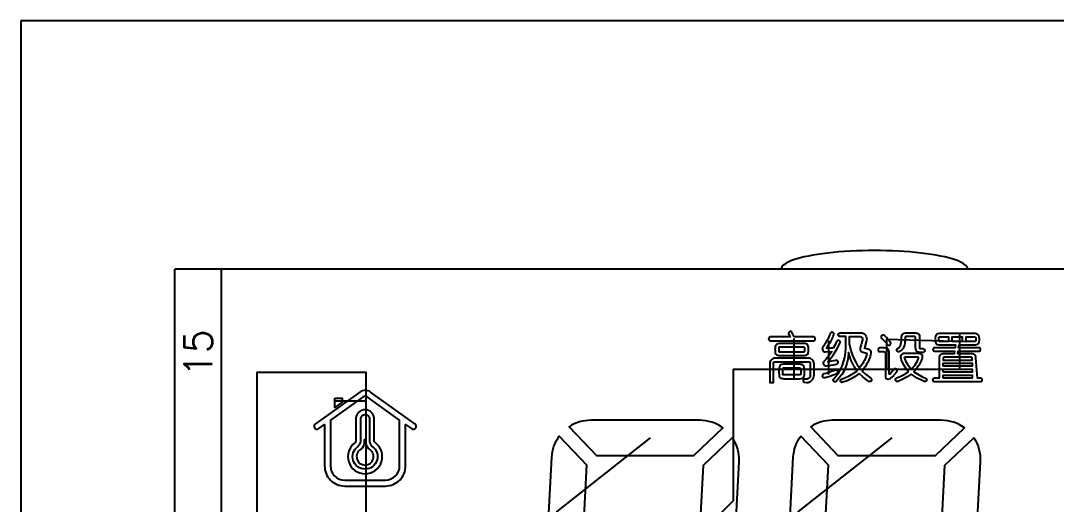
# Model space of a CAD drawing. Header units: millimetres. Extents: x -41 to 727, y -91 to 104.
# Drawn here: x 244 to 299.5, y 4.5 to 30.4 of the extents above; entities that cross this region are included whole.
import ezdxf
from ezdxf.enums import TextEntityAlignment as Align

# ---------------------------------------------------------------- set-up
doc = ezdxf.new("R2010")
doc.units = ezdxf.units.MM
doc.header["$LTSCALE"] = 3
doc.header["$MEASUREMENT"] = 0
doc.layers.add('SEG', color=3, linetype='Continuous')
doc.styles.add('ROMANS', font='romans.shx')

msp = doc.modelspace()

# ---------------------------------------------------------------- linework, layer by layer
for p, q in [((327.28, 17.084), (252.28, 17.084)), ((252.28, -42.116), (252.28, 17.084)), ((254.78, -42.116), (254.78, 17.084))]:
    msp.add_line(p, q)
for points in [[(244.022, 30.392), (244.022, -91.038), (421.695, -91.038), (421.695, 30.392)], [(293.949, 13.208), (293.949, 13.46), (294.487, 13.46), (294.487, 13.208)], [(293.464, 11.893), (293.464, 12.047), (295.02, 12.047), (295.02, 11.893)], [(293.464, 11.576), (293.464, 11.731), (295.02, 11.731), (295.02, 11.576)], [(293.464, 11.249), (293.464, 11.414), (295.02, 11.414), (295.02, 11.249)], [(260.855, 10.17), (261.254, 10.17), (261.254, 9.968), (260.855, 9.683)]]:
    msp.add_lwpolyline(points, close=True)
for points in [[(285.468, 13.457), (285.458, 13.495), (285.348, 13.707, 0.441369), (285.234, 13.737), (285.218, 13.727, 0.387963), (285.184, 13.597), (285.257, 13.457), (284.205, 13.457, 0.414214), (284.105, 13.357), (284.105, 13.355, 0.414214), (284.205, 13.255), (286.51, 13.255, 0.414214), (286.61, 13.355), (286.61, 13.357, 0.414214), (286.51, 13.457)], [(287.57, 12.852), (287.205, 12.852), (287.24, 12.906), (287.308, 13.015, 0.060924), (287.602, 13.564, 1.069136), (287.398, 13.63, -0.064732), (287.199, 13.202, -0.014026), (287.017, 12.912, 0.631332), (287.156, 12.653), (287.493, 12.67), (287.33, 12.449), (287.177, 12.257), (287.08, 12.155, 0.742938), (287.201, 11.911), (287.321, 11.93), (287.57, 11.969), (287.748, 12.001, 1), (287.71, 12.205), (287.699, 12.203, -0.018672), (287.282, 12.132), (287.445, 12.324), (287.589, 12.526), (287.765, 12.81), (287.849, 12.958), (287.931, 13.13, 1), (287.752, 13.215), (287.685, 13.073)], [(288.081, 11.029, -1), (288.018, 11.205), (288.194, 11.268), (288.425, 11.374), (288.645, 11.499), (288.837, 11.633), (288.847, 11.642), (288.713, 11.834), (288.597, 12.046), (288.501, 12.276), (288.499, 12.285, -0.003521), (288.396, 12.622), (288.377, 12.362), (288.319, 12.113), (288.252, 11.882), (288.156, 11.662), (288.041, 11.46), (287.897, 11.259), (287.74, 11.084, -0.596036), (287.571, 11.121, -0.272912), (287.596, 11.217), (287.695, 11.316), (287.829, 11.489), (287.945, 11.681), (288.041, 11.892), (288.127, 12.122), (288.185, 12.353), (288.223, 12.612), (288.242, 12.881), (288.242, 13.476), (287.944, 13.476, -1), (287.946, 13.678), (289.039, 13.678, -0.498875), (289.355, 13.261), (289.243, 12.864, -0.006009), (289.355, 12.842), (289.414, 12.827), (289.443, 12.819), (289.471, 12.808, -0.305389), (289.588, 12.666, -0.128155), (289.519, 12.324), (289.423, 12.094, -0.045092), (289.116, 11.633), (289.308, 11.46), (289.581, 11.246, -0.415901), (289.607, 11.106, -0.404116), (289.47, 11.079), (289.356, 11.153), (289.154, 11.316), (288.962, 11.499), (288.751, 11.345), (288.53, 11.211), (288.309, 11.105)], [(288.809, 12.065), (288.703, 12.276), (288.607, 12.516), (288.521, 12.785), (288.434, 13.082), (288.434, 13.476), (289.01, 13.476, -0.522024), (289.136, 13.295), (289.079, 13.098, 0.045267), (289.016, 12.862), (289.013, 12.833), (289.013, 12.803, 0.354798), (289.107, 12.661, 0.001199), (289.353, 12.593, -0.375765), (289.367, 12.571, -0.018731), (289.348, 12.468, -0.113999), (288.975, 11.808), (288.914, 11.892)], [(290.594, 13.226), (290.421, 13.428), (290.325, 13.531, 1.002617), (290.168, 13.383), (290.335, 13.207), (290.478, 13.048, 0.97673), (290.632, 13.18)], [(292.372, 12.833, -0.995968), (292.373, 12.62), (292.372, 12.62, -0.016339), (292.242, 12.622), (292.206, 12.625), (292.171, 12.63), (292.137, 12.637, -0.27878), (292.013, 12.744, -0.05823), (291.994, 12.828), (291.986, 12.9), (291.986, 13.422, 0.433586), (291.936, 13.476), (291.47, 13.476, 0.41817), (291.42, 13.425, -0.008884), (291.42, 13.258), (291.417, 13.192), (291.41, 13.126, -0.18758), (291.224, 12.748, -0.016576), (291.142, 12.678, -1.116646), (291.021, 12.838, 0.18524), (291.2, 13.07, 0.067402), (291.223, 13.234), (291.224, 13.298, -0.024837), (291.228, 13.433), (291.233, 13.469), (291.239, 13.504), (291.248, 13.538, -0.300216), (291.379, 13.664, -0.027827), (291.477, 13.678), (291.929, 13.678), (292, 13.671), (292.036, 13.666), (292.069, 13.658, -0.324349), (292.188, 13.523, -0.050441), (292.197, 13.426), (292.197, 12.929, 0.012355), (292.208, 12.84, 0.034092)], [(293.254, 12.332), (293.253, 12.306), (293.253, 11.249), (292.985, 11.249, 1), (292.985, 11.067), (295.47, 11.067, 1), (295.471, 11.249), (295.305, 11.249), (295.221, 12.317, 0.045395), (295.212, 12.4, 0.361041), (295.036, 12.55, 0.012796), (294.962, 12.556), (294.25, 12.556), (294.268, 12.695), (295.376, 12.695, 0.414214), (295.467, 12.786, 0.420357), (295.374, 12.877), (294.292, 12.877), (294.312, 13.028), (295.136, 13.028, 0.064183), (295.285, 13.049, 0.261811), (295.383, 13.148), (295.391, 13.178), (295.397, 13.208, 0.134383), (295.378, 13.519, 0.132761), (295.328, 13.591, 0.157647), (295.183, 13.636), (295.107, 13.64), (293.329, 13.64, 0.076953), (293.169, 13.622, 0.278309), (293.052, 13.5), (293.043, 13.47), (293.037, 13.441, 0.097156), (293.05, 13.158, 0.135848), (293.092, 13.082, 0.162733), (293.235, 13.033), (293.27, 13.03), (293.3, 13.028), (294.12, 13.028), (294.098, 12.877), (293.004, 12.877, 1), (293.004, 12.695), (294.07, 12.695), (294.049, 12.556), (293.522, 12.556, 0.02002), (293.433, 12.549, 0.38924), (293.257, 12.363)], [(293.228, 13.258), (293.228, 13.41, -0.414214), (293.278, 13.46), (293.748, 13.46), (293.748, 13.208), (293.278, 13.208, -0.414214)], [(295.208, 13.41), (295.208, 13.258, -0.414214), (295.158, 13.208), (294.688, 13.208), (294.688, 13.46), (295.158, 13.46, -0.414214)], [(285.957, 12.439), (284.738, 12.439, -0.040482), (284.6, 12.457, -0.243077), (284.5, 12.538, -0.085448), (284.473, 12.652, -0.056207), (284.473, 12.913), (284.479, 12.946), (284.487, 12.979, -0.285046), (284.603, 13.111, -0.068995), (284.767, 13.13), (285.929, 13.13, -0.043038), (286.067, 13.118, -0.289388), (286.2, 13.005, -0.086555), (286.23, 12.809, -0.022786), (286.225, 12.68), (286.221, 12.645), (286.217, 12.611), (286.209, 12.578, -0.291676), (286.105, 12.46, -0.066748)], [(285.98, 12.639), (284.715, 12.639, -0.414214), (284.665, 12.689), (284.665, 12.88, -0.414214), (284.715, 12.93), (285.98, 12.93, -0.414214), (286.03, 12.88), (286.03, 12.689, -0.414214)], [(290.767, 11.652), (290.626, 11.468, -0.717483), (290.565, 11.488), (290.565, 12.612, 0.026798), (290.553, 12.711, 0.278353), (290.456, 12.837, 0.071574), (290.306, 12.871), (290.071, 12.871, 1), (290.071, 12.67), (290.258, 12.67), (290.316, 12.66, -0.334563), (290.358, 12.617), (290.364, 12.564), (290.364, 11.345), (290.368, 11.302, 0.382443), (290.453, 11.207, 0.214119), (290.664, 11.263, 0.046113), (290.815, 11.403), (290.971, 11.589, 1.056918), (290.807, 11.712)], [(286.243, 12.324), (284.472, 12.324, 0.414214), (284.172, 12.024), (284.172, 11.019), (284.364, 11.019), (284.364, 12.032, -0.414214), (284.464, 12.132), (286.241, 12.132, -0.414214), (286.341, 12.032), (286.341, 11.39, -0.414214), (286.141, 11.19), (286.051, 11.205, 1.006998), (286.025, 11.036), (286.141, 11.019, 0.414214), (286.543, 11.42), (286.543, 12.024, 0.414214)], [(291.602, 11.595), (291.458, 11.777), (291.333, 11.988), (291.237, 12.218), (291.203, 12.324, -0.522311), (291.392, 12.593), (292.092, 12.593), (292.15, 12.587), (292.184, 12.582), (292.216, 12.575, -0.296716), (292.329, 12.474, -0.115429), (292.333, 12.327, -0.064578), (292.27, 12.135), (292.159, 11.921), (291.978, 11.693, -0.031599), (291.89, 11.595), (292.101, 11.46), (292.322, 11.345), (292.519, 11.255, -0.4119), (292.57, 11.127, -0.405923), (292.445, 11.075), (292.293, 11.134), (292.073, 11.249), (291.861, 11.393), (291.756, 11.47), (291.525, 11.316), (291.305, 11.191), (291.093, 11.086), (291.034, 11.069, -0.947134), (290.968, 11.261), (291.151, 11.335), (291.381, 11.451), (291.564, 11.566)], [(291.402, 12.322, -0.538437), (291.448, 12.391), (292.081, 12.391, -0.521815), (292.128, 12.324), (292.053, 12.122), (291.919, 11.911), (291.756, 11.729), (291.737, 11.738), (291.602, 11.902), (291.487, 12.122)], [(293.514, 12.374, 0.414214), (293.464, 12.324), (293.464, 12.209), (295.02, 12.209), (295.02, 12.324, 0.414214), (294.97, 12.374)], [(285.733, 11.998), (284.963, 11.998, 0.051624), (284.816, 11.983, 0.301921), (284.686, 11.856), (284.68, 11.834), (284.675, 11.812), (284.672, 11.788), (284.666, 11.739, 0.025327), (284.662, 11.584, 0.059251), (284.681, 11.363, 0.359887), (284.826, 11.231, 0.021822), (284.934, 11.22), (285.761, 11.22, 0.08383), (285.924, 11.246, 0.255132), (286.013, 11.36), (286.018, 11.381), (286.022, 11.404), (286.025, 11.428), (286.029, 11.477), (286.032, 11.528), (286.034, 11.58, 0.026785), (286.03, 11.735, 0.095519), (285.996, 11.892, 0.271398), (285.842, 11.99, 0.02339)], [(285.784, 11.42), (284.911, 11.42, -0.414214), (284.861, 11.47), (284.861, 11.748, -0.414214), (284.911, 11.798), (285.784, 11.798, -0.414214), (285.834, 11.748), (285.834, 11.47, -0.414214)], [(287.753, 11.486, 0.98129), (287.69, 11.67), (287.426, 11.585), (287.186, 11.508), (287.062, 11.478, 0.960253), (287.1, 11.281), (287.138, 11.287), (287.397, 11.364), (287.628, 11.441)], [(265.154, 8.81), (262.775, 10.506, 0.320007), (262.194, 10.506), (259.815, 8.81, 1), (260.001, 8.549), (260.31, 8.77), (260.31, 6.554, 0.414214), (261.389, 5.474), (263.573, 5.474, 0.414214), (264.652, 6.554), (264.652, 8.775), (264.969, 8.549, 1)], [(260.63, 6.553, 0.427121), (261.389, 5.794), (263.573, 5.794, 0.40711), (264.332, 6.554), (264.332, 9.003), (262.589, 10.246, 0.320007), (262.38, 10.246), (260.63, 8.998)], [(262.971, 7.889), (262.971, 9.108, 0.920896), (261.991, 9.108), (261.991, 7.889, -0.178159), (261.94, 7.796, 3.083722), (263.022, 7.796, -0.178159)], [(262.244, 9.096, -0.888352), (262.718, 9.096), (262.718, 7.874, 0.202499), (262.867, 7.596, -3.143835), (262.094, 7.596, 0.202499), (262.244, 7.874)], [(280.417, 8.995), (274.571, 8.995, 0.146871), (273.42, 8.649), (274.877, 7.114), (280.106, 7.114), (281.658, 8.586, 0.16027)], [(293.363, 8.995), (287.517, 8.995, 0.146871), (286.366, 8.649), (287.823, 7.114), (293.052, 7.114), (294.604, 8.586, 0.16027)], [(262.248, 7.44, 3.624789), (262.714, 7.44, -0.204472), (262.539, 7.771), (262.537, 7.949), (262.424, 7.949), (262.423, 7.771, -0.204472)], [(274.346, 6.61), (274.019, 0.373), (273.015, -0.58), (272.134, 0.348), (272.484, 7.014, -0.146871), (272.889, 8.146)], [(282.504, 6.795), (282.168, 0.372), (281.165, -0.58), (280.283, 0.35), (280.61, 6.583), (282.161, 8.056, -0.16027)], [(287.292, 6.61), (286.965, 0.373), (285.961, -0.58), (285.08, 0.348), (285.43, 7.014, -0.146871), (285.835, 8.146)], [(295.45, 6.795), (295.114, 0.372), (294.111, -0.58), (293.229, 0.35), (293.556, 6.583), (295.108, 8.056, -0.16027)]]:
    msp.add_lwpolyline(points, format="xyb", close=True)
msp.add_ellipse((289.78, 17.084), major_axis=(5, 0), ratio=0.2, start_param=0, end_param=3.141593)
at = {"layer": 'SEG'}
for points in [[(294.339, 13.59), (294.339, 11.706), (282.212, 11.706), (282.212, 4.684), (276.565, -0.885), (281.325, -6.845), (281.325, -12.408), (321.379, -12.408), (321.379, -18.516), (327.08, -18.516)], [(285.477, 11.22), (285.477, 13.379)], [(290.444, 11.706), (290.444, 13.341), (294.688, 13.208)], [(287.342, 11.447), (287.342, 13.246)], [(264.973, -19.704), (264.973, -12.013), (262.532, -10.219), (262.532, 11.558), (256.673, 11.558), (256.673, 1.484), (252.48, 1.484)], [(260.855, 10.034), (262.532, 10.034)], [(277.758, 8.061), (272.75, 4.101), (272.228, -6.351), (276.704, -10.288), (276.704, -12.508), (321.279, -12.508), (321.279, -20.516), (327.08, -20.516)], [(290.705, 8.061), (285.696, 4.101), (285.175, -6.351), (289.65, -10.288), (289.65, -12.308), (321.479, -12.308), (321.479, -16.516), (327.08, -16.516)]]:
    msp.add_lwpolyline(points, dxfattribs=at)

# ---------------------------------------------------------------- texts
at = {"style": 'ROMANS'}
msp.add_text('15', height=1.49, rotation=90, dxfattribs=at).set_placement((253.53, 12.584), align=Align.MIDDLE)

doc.saveas('drawing.dxf')
